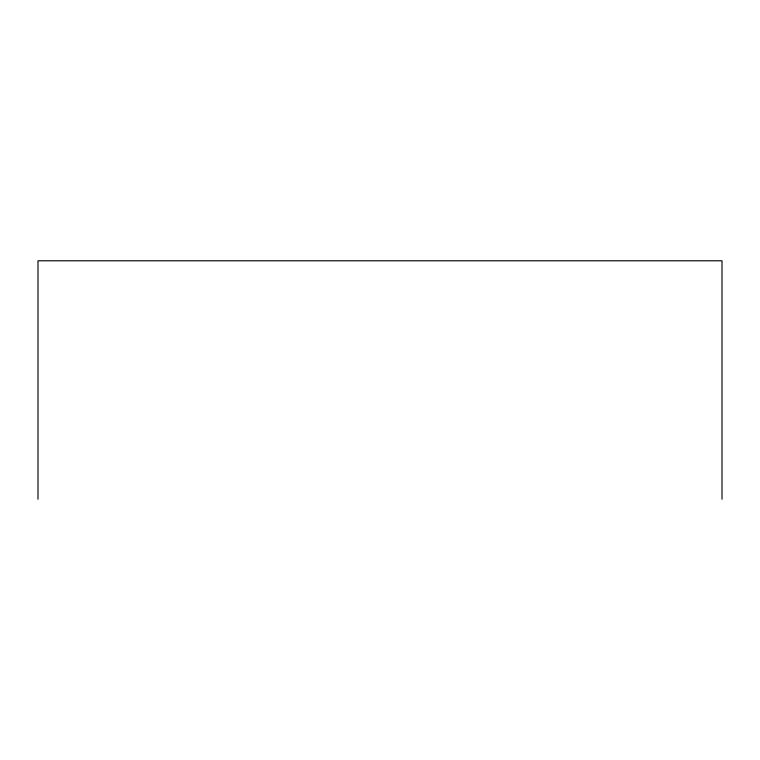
<?xml version="1.0" encoding="UTF-8"?>
<svg xmlns="http://www.w3.org/2000/svg" width="760" height="760" viewBox="0 0 760 760"><rect width="100%" height="100%" fill="white"/><g stroke="black" fill="none" stroke-linecap="round" stroke-linejoin="round"><path stroke-width="1.14" d="M722 499.206L722 260.794L38 260.794L38 499.206"/></g></svg>
